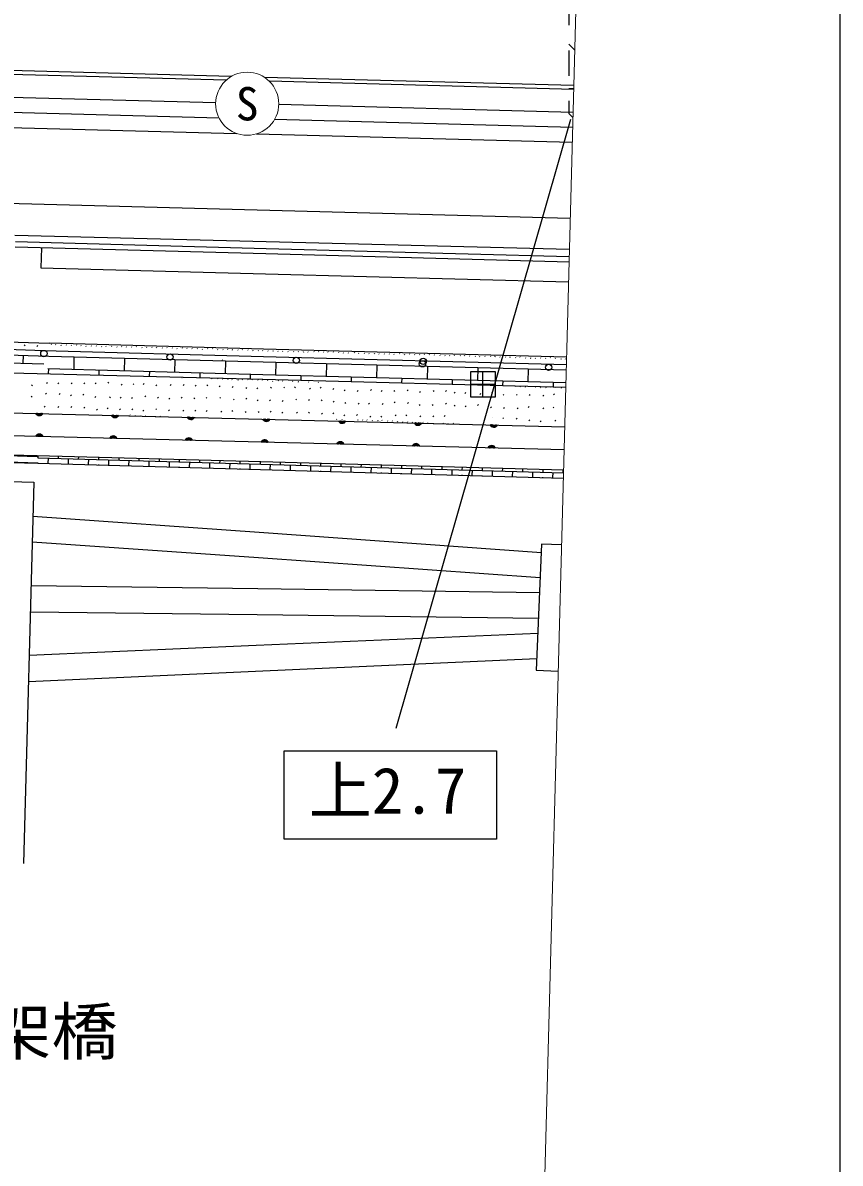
# Model space of a CAD drawing. Units: millimetres, scale not verified. Extents: x 40000 to 680000, y 20000 to 380000.
# Drawn here: x 546626 to 579000, y 240559 to 285723 of the extents above; entities that cross this region are included whole.
import ezdxf
from ezdxf.enums import TextEntityAlignment as Align

# ---------------------------------------------------------------- set-up
doc = ezdxf.new("R2010")
doc.units = ezdxf.units.MM
doc.header["$LTSCALE"] = 1000
for name, color, linetype, lineweight in [('M-BGD', 7, 'Continuous', 25), ('M-BMK-OTRS', 5, 'Continuous', 25), ('M-BMK-ROW', 30, 'Continuous', 25), ('M-STR-HTXT', 7, 'Continuous', 13), ('M-STR-STR1', 1, 'Continuous', 25), ('M-STR-STRC', 7, 'Continuous', 25), ('M-TTL-BAND', 7, 'Continuous', 25)]:
    doc.layers.add(name, color=color, linetype=linetype, lineweight=lineweight)
doc.styles.add('ＭＳ ゴシック', font='')
doc.styles.get('ＭＳ ゴシック').set_extended_font_data('MS Gothic')

msp = doc.modelspace()

# ---------------------------------------------------------------- linework, layer by layer
at = {"layer": 'M-BGD'}
for p, q in [((568246, 286627), (568249, 285627)), ((568485, 284644), (568251, 284877)), ((568252, 284627), (568254, 283627)), ((554263, 282551), (516174, 283566)), ((568256, 283127), (568445, 283128)), ((568420, 282174), (556763, 282485)), ((568257, 282627), (568258, 282127)), ((568414, 281972), (568258, 282127)), ((556268, 277045), (546313, 277299)), ((556261, 276774), (546330, 277044)), ((568275, 276739), (556268, 277045)), ((556256, 276572), (546329, 276840)), ((547367, 276813), (547339, 276024)), ((568262, 276248), (556256, 276572)), ((568267, 276449), (556261, 276774)), ((547339, 276024), (556237, 275786)), ((556237, 275786), (568241, 275466)), ((507521, 273366), (547457, 272222)), ((547672, 273024), (532472, 273459)), ((532458, 272959), (547658, 272524)), ((547473, 272735), (532465, 273209)), ((546710, 272971), (546679, 272932)), ((547215, 272948), (547184, 272909)), ((556163, 272801), (547679, 273030)), ((547747, 272994), (547760, 272980)), ((547924, 272989), (547937, 272975)), ((548138, 272963), (548151, 272948)), ((548343, 272970), (548356, 272955)), ((548545, 272959), (548558, 272945)), ((548751, 272968), (548764, 272953)), ((548921, 272944), (548934, 272930)), ((549116, 272923), (549129, 272909)), ((549331, 272932), (549345, 272917)), ((549536, 272932), (549549, 272918)), ((549741, 272907), (549755, 272892)), ((549915, 272923), (549928, 272909)), ((550145, 272913), (550158, 272899)), ((550352, 272891), (550365, 272876)), ((550530, 272907), (550544, 272892)), ((550715, 272895), (550729, 272880)), ((550927, 272894), (550941, 272880)), ((551115, 272903), (551129, 272888)), ((551346, 272866), (551359, 272851)), ((551527, 272881), (551540, 272867)), ((551738, 272881), (551752, 272867)), ((551914, 272872), (551927, 272857)), ((552141, 272848), (552154, 272834)), ((552331, 272862), (552344, 272847)), ((552547, 272853), (552560, 272838)), ((552724, 272826), (552737, 272811)), ((552934, 272846), (552947, 272831)), ((553118, 272843), (553132, 272828)), ((553314, 272824), (553327, 272809)), ((553529, 272825), (553542, 272811)), ((553725, 272801), (553738, 272786)), ((553941, 272824), (553955, 272809)), ((554135, 272821), (554149, 272807)), ((554738, 272803), (554751, 272788)), ((554911, 272790), (554925, 272776)), ((568162, 272477), (556163, 272801)), ((546640, 272245), (546649, 272553)), ((547464, 272750), (556156, 272513)), ((556150, 272287), (547654, 272513)), ((547658, 272524), (556150, 272296)), ((548653, 272487), (548640, 271987)), ((550653, 272433), (550639, 271933)), ((552652, 272380), (552639, 271880)), ((554336, 272784), (554350, 272769)), ((554527, 272374), (554540, 272360)), ((554545, 272786), (554559, 272772)), ((555137, 272771), (555151, 272757)), ((555314, 272780), (555328, 272765)), ((555532, 272766), (555546, 272752)), ((555723, 272752), (555737, 272737)), ((555949, 272745), (555962, 272730)), ((556120, 272744), (556133, 272729)), ((556120, 272744), (556133, 272729)), ((556120, 272744), (556133, 272729)), ((556156, 272513), (568154, 272186)), ((556334, 272728), (556348, 272713)), ((556534, 272739), (556548, 272724)), ((556721, 272723), (556735, 272708)), ((556911, 272721), (556925, 272706)), ((557128, 272711), (557142, 272696)), ((557348, 272710), (557361, 272695)), ((557537, 272701), (557550, 272687)), ((557726, 272699), (557740, 272684)), ((557919, 272691), (557932, 272676)), ((558147, 272708), (558160, 272693)), ((558341, 272702), (558354, 272687)), ((558531, 272695), (558544, 272680)), ((558712, 272695), (558725, 272680)), ((558919, 272691), (558933, 272677)), ((559131, 272682), (559144, 272667)), ((559319, 272656), (559333, 272642)), ((559511, 272648), (559524, 272633)), ((559746, 272673), (559760, 272659)), ((559922, 272640), (559936, 272626)), ((560147, 272644), (560160, 272630)), ((560331, 272625), (560344, 272610)), ((560540, 272633), (560553, 272618)), ((560727, 272609), (560741, 272594)), ((560934, 272617), (560948, 272602)), ((561140, 272610), (561153, 272595)), ((561319, 272601), (561333, 272586)), ((561546, 272626), (561559, 272611)), ((561734, 272595), (561748, 272580)), ((561944, 272613), (561957, 272598)), ((562141, 272593), (562155, 272578)), ((562332, 272593), (562346, 272579)), ((562524, 272596), (562538, 272581)), ((562718, 272582), (562731, 272567)), ((562921, 272580), (562935, 272566)), ((563146, 272564), (563159, 272550)), ((563341, 272552), (563354, 272537)), ((563524, 272549), (563537, 272535)), ((563716, 272562), (563730, 272547)), ((563944, 272549), (563958, 272535)), ((564110, 272554), (564123, 272539)), ((564313, 272534), (564326, 272519)), ((564540, 272526), (564554, 272511)), ((564718, 272513), (564732, 272498)), ((564922, 272517), (564936, 272502)), ((565145, 272517), (565159, 272503)), ((565314, 272519), (565328, 272504)), ((565520, 272489), (565534, 272475)), ((565740, 272494), (565753, 272479)), ((565908, 272499), (565922, 272484)), ((566145, 272467), (566159, 272453)), ((566310, 272492), (566323, 272477)), ((566538, 272459), (566552, 272444)), ((566727, 272453), (566741, 272438)), ((566916, 272447), (566929, 272432)), ((567126, 272457), (567139, 272442)), ((567323, 272440), (567337, 272425)), ((567514, 272465), (567527, 272450)), ((567712, 272446), (567726, 272432)), ((567930, 272423), (567943, 272408)), ((568106, 272416), (568120, 272401)), ((556138, 271787), (547619, 272014)), ((547640, 272013), (547636, 271840)), ((549640, 271960), (549635, 271788)), ((551639, 271907), (551634, 271735)), ((554651, 272327), (554638, 271827)), ((556150, 272296), (568148, 271974)), ((568148, 271967), (556150, 272287)), ((556650, 272273), (556637, 271774)), ((558650, 272220), (558636, 271720)), ((560649, 272167), (560636, 271667)), ((562648, 272114), (562635, 271614)), ((564648, 272060), (564634, 271561)), ((566647, 272007), (566634, 271507)), ((547569, 271450), (547605, 271484)), ((548019, 271435), (548055, 271469)), ((548542, 271432), (548579, 271466)), ((549045, 271426), (549081, 271460)), ((549494, 271426), (549531, 271460)), ((550002, 271454), (550039, 271489)), ((551392, 271404), (551429, 271439)), ((552522, 271689), (552527, 271684)), ((552753, 271683), (552754, 271682)), ((552928, 271679), (552935, 271671)), ((553638, 271854), (553634, 271682)), ((554111, 271638), (554124, 271623)), ((554345, 271641), (554359, 271626)), ((554540, 271627), (554554, 271613)), ((554740, 271612), (554753, 271597)), ((554909, 271602), (554922, 271587)), ((555145, 271591), (555159, 271576)), ((555312, 271602), (555325, 271587)), ((555532, 271592), (555546, 271578)), ((555637, 271800), (555633, 271630)), ((555709, 271597), (555722, 271582)), ((555939, 271580), (555952, 271565)), ((556110, 271579), (556123, 271564)), ((556110, 271579), (556123, 271564)), ((556110, 271579), (556123, 271564)), ((568135, 271467), (556138, 271787)), ((556312, 271566), (556326, 271551)), ((556510, 271532), (556523, 271517)), ((556746, 271558), (556759, 271543)), ((556909, 271541), (556923, 271526)), ((557307, 271526), (557320, 271512)), ((557525, 271520), (557539, 271505)), ((557637, 271747), (557632, 271577)), ((557936, 271501), (557949, 271486)), ((558328, 271490), (558341, 271476)), ((559636, 271694), (559632, 271525)), ((561635, 271641), (561631, 271472)), ((563635, 271587), (563630, 271420)), ((565634, 271534), (565629, 271367)), ((567633, 271481), (567629, 271315)), ((546997, 271381), (546966, 271342)), ((547529, 271022), (547565, 271056)), ((548070, 271006), (548106, 271040)), ((548514, 270953), (548550, 270988)), ((549009, 270988), (549045, 271022)), ((550527, 271379), (550563, 271414)), ((550990, 271394), (551027, 271428)), ((551897, 271346), (551933, 271380)), ((552461, 271362), (552497, 271396)), ((552983, 271359), (553019, 271393)), ((553450, 271340), (553486, 271375)), ((553923, 271346), (553959, 271381)), ((554404, 271314), (554440, 271349)), ((554921, 271281), (554957, 271316)), ((555466, 271241), (555502, 271276)), ((555899, 271236), (555935, 271270)), ((556444, 271254), (556480, 271289)), ((556961, 271262), (556997, 271296)), ((557395, 271272), (557431, 271306)), ((557978, 271215), (558014, 271249)), ((558408, 271253), (558445, 271288)), ((558911, 271201), (558947, 271236)), ((559356, 271156), (559392, 271190)), ((559872, 271120), (559908, 271155)), ((560395, 271167), (560431, 271202)), ((560823, 271126), (560860, 271161)), ((561327, 271129), (561363, 271164)), ((561846, 271149), (561883, 271184)), ((562341, 271091), (562377, 271125)), ((562885, 271131), (562922, 271166)), ((563370, 271123), (563406, 271158)), ((563713, 271059), (563749, 271093)), ((564138, 271045), (564174, 271079)), ((564729, 271009), (564766, 271043)), ((565190, 271050), (565226, 271085)), ((565531, 271353), (565538, 271346)), ((565646, 270971), (565683, 271006)), ((565927, 271343), (565935, 271335)), ((566131, 271328), (566144, 271313)), ((566175, 270970), (566211, 271004)), ((566327, 271324), (566340, 271310)), ((566525, 271311), (566539, 271296)), ((566691, 270962), (566727, 270996)), ((566755, 271322), (566760, 271317)), ((566926, 271312), (566940, 271297)), ((567116, 271286), (567130, 271272)), ((567339, 271283), (567352, 271268)), ((567532, 271302), (567544, 271288)), ((567642, 270989), (567678, 271023)), ((567738, 271295), (567752, 271280)), ((567943, 271267), (567957, 271252)), ((530867, 270688), (547122, 270255)), ((546986, 270931), (546955, 270892)), ((547476, 270508), (547512, 270542)), ((549478, 270889), (549514, 270923)), ((550066, 270875), (550102, 270909)), ((550487, 270867), (550524, 270902)), ((550937, 270853), (550974, 270887)), ((551465, 270917), (551501, 270951)), ((551966, 270862), (552003, 270896)), ((552407, 270822), (552444, 270857)), ((552902, 270861), (552938, 270895)), ((553409, 270835), (553445, 270870)), ((553884, 270852), (553920, 270886)), ((554424, 270856), (554460, 270890)), ((554964, 270789), (555000, 270824)), ((555463, 270817), (555499, 270851)), ((555910, 270750), (555946, 270785)), ((556396, 270762), (556432, 270797)), ((556898, 270730), (556934, 270765)), ((557435, 270786), (557472, 270821)), ((557938, 270772), (557975, 270807)), ((558452, 270754), (558488, 270788)), ((558917, 270706), (558954, 270741)), ((559386, 270654), (559422, 270688)), ((559911, 270630), (559947, 270664)), ((560321, 270625), (560357, 270659)), ((560860, 270608), (560896, 270642)), ((561334, 270679), (561370, 270713)), ((561867, 270647), (561903, 270682)), ((562325, 270574), (562361, 270609)), ((562837, 270579), (562873, 270613)), ((563371, 270630), (563407, 270664)), ((563720, 270543), (563756, 270577)), ((564145, 270524), (564181, 270559)), ((564634, 270569), (564670, 270603)), ((567226, 270942), (567262, 270977)), ((547122, 270255), (556094, 270029)), ((548014, 270492), (548050, 270527)), ((548531, 270490), (548567, 270524)), ((549042, 270461), (549078, 270496)), ((549544, 270387), (549581, 270422)), ((549969, 270435), (550005, 270470)), ((550460, 270397), (550496, 270432)), ((550868, 270201), (550882, 270186)), ((550941, 270406), (550978, 270440)), ((551064, 270166), (551074, 270155)), ((551256, 270163), (551268, 270150)), ((551385, 270342), (551421, 270376)), ((551470, 270157), (551482, 270145)), ((551681, 270147), (551688, 270139)), ((551868, 270141), (551874, 270135)), ((551890, 270404), (551926, 270438)), ((552057, 270146), (552071, 270131)), ((552396, 270356), (552432, 270391)), ((552866, 270112), (552867, 270110)), ((552963, 270349), (553000, 270383)), ((553436, 270346), (553473, 270381)), ((553894, 270332), (553930, 270367)), ((554466, 270313), (554502, 270348)), ((554908, 270338), (554944, 270373)), ((555437, 270301), (555473, 270335)), ((555951, 270301), (555987, 270335)), ((556420, 270302), (556456, 270336)), ((556887, 270270), (556923, 270305)), ((557463, 270272), (557499, 270306)), ((557949, 270264), (557985, 270299)), ((558458, 270230), (558494, 270264)), ((558905, 270241), (558941, 270275)), ((559339, 270168), (559376, 270202)), ((559847, 270174), (559884, 270208)), ((560371, 270105), (560407, 270139)), ((560815, 270104), (560851, 270139)), ((561372, 270166), (561408, 270201)), ((561806, 270156), (561842, 270191)), ((562356, 270123), (562393, 270157)), ((562867, 270126), (562903, 270160)), ((563321, 270136), (563357, 270170)), ((565149, 270476), (565185, 270510)), ((565229, 270081), (565233, 270084)), ((565665, 270456), (565701, 270491)), ((566207, 270445), (566243, 270479)), ((566641, 270488), (566677, 270523)), ((567220, 270438), (567256, 270473)), ((567627, 270468), (567663, 270502)), ((556095, 270029), (568089, 269728)), ((559053, 270030), (559067, 270015)), ((559265, 270012), (559278, 269998)), ((559881, 270006), (559895, 269991)), ((560083, 269995), (560097, 269981)), ((560251, 270003), (560264, 269989)), ((560465, 269976), (560478, 269961)), ((560674, 269980), (560687, 269966)), ((560852, 269981), (560865, 269967)), ((561074, 269965), (561087, 269951)), ((561250, 269962), (561264, 269948)), ((561456, 269940), (561469, 269925)), ((561666, 269918), (561679, 269903)), ((561863, 269918), (561877, 269903)), ((562048, 269906), (562062, 269891)), ((562279, 269891), (562293, 269877)), ((562473, 269908), (562487, 269893)), ((562649, 269876), (562659, 269866)), ((562881, 269863), (562884, 269860)), ((563256, 269865), (563269, 269850)), ((563269, 269850), (563269, 269850)), ((563459, 269851), (563465, 269846)), ((563667, 269864), (563680, 269849)), ((563842, 269838), (563844, 269836)), ((565635, 270049), (565661, 270074)), ((566164, 270032), (566200, 270066)), ((566673, 269966), (566704, 269996)), ((567118, 269931), (567154, 269965)), ((567694, 269955), (567731, 269990)), ((547226, 269338), (538908, 269569)), ((556072, 269112), (547226, 269338)), ((523640, 268875), (547216, 268282)), ((547190, 268579), (530757, 268995)), ((547194, 268533), (539928, 268754)), ((568064, 268807), (556072, 269112)), ((547216, 268282), (536606, 268604)), ((556053, 268336), (547190, 268579)), ((547215, 268494), (556050, 268243)), ((547216, 268282), (556045, 268032)), ((547232, 268283), (547232, 268294)), ((547238, 268494), (547240, 268579)), ((547632, 268282), (547638, 268482)), ((548038, 268471), (548040, 268557)), ((548432, 268260), (548437, 268460)), ((548837, 268448), (548840, 268535)), ((549231, 268237), (549237, 268437)), ((549637, 268425), (549639, 268513)), ((550031, 268214), (550037, 268414)), ((550437, 268403), (550439, 268491)), ((550831, 268191), (550836, 268391)), ((551236, 268380), (551239, 268469)), ((551630, 268169), (551636, 268369)), ((552036, 268357), (552039, 268447)), ((552430, 268146), (552436, 268346)), ((552836, 268335), (552838, 268426)), ((553230, 268123), (553235, 268323)), ((553635, 268312), (553638, 268404)), ((554029, 268101), (554035, 268300)), ((554435, 268289), (554438, 268382)), ((554829, 268078), (554835, 268278)), ((555235, 268266), (555237, 268360)), ((556034, 268244), (556037, 268338)), ((556034, 268244), (556037, 268338)), ((556034, 268244), (556037, 268338)), ((568043, 268006), (556053, 268336)), ((556834, 268221), (556837, 268316)), ((557634, 268198), (557636, 268294)), ((548032, 268260), (548032, 268271)), ((548831, 268238), (548832, 268248)), ((549631, 268215), (549631, 268226)), ((550431, 268192), (550431, 268203)), ((551230, 268170), (551231, 268180)), ((552030, 268147), (552030, 268157)), ((552830, 268124), (552830, 268135)), ((553629, 268101), (553630, 268112)), ((554429, 268079), (554429, 268089)), ((555229, 268056), (555229, 268066)), ((555629, 268055), (555634, 268255)), ((556028, 268033), (556029, 268044)), ((556028, 268033), (556029, 268044)), ((556028, 268033), (556029, 268044)), ((556045, 268032), (568034, 267693)), ((556050, 268243), (568040, 267902)), ((556428, 268032), (556434, 268232)), ((556828, 268010), (556828, 268021)), ((557228, 268010), (557234, 268210)), ((557628, 267988), (557628, 267998)), ((558028, 267987), (558034, 268187)), ((558427, 267965), (558428, 267976)), ((558433, 268175), (558436, 268272)), ((558828, 267964), (558833, 268164)), ((559227, 267942), (559227, 267953)), ((559233, 268153), (559236, 268250)), ((559627, 267941), (559633, 268141)), ((560027, 267920), (560027, 267930)), ((560033, 268130), (560035, 268228)), ((560427, 267919), (560433, 268119)), ((560826, 267897), (560827, 267907)), ((560832, 268107), (560835, 268207)), ((561227, 267896), (561232, 268096)), ((561626, 267874), (561626, 267885)), ((561632, 268085), (561635, 268185)), ((562026, 267873), (562032, 268073)), ((562426, 267851), (562426, 267862)), ((562432, 268062), (562435, 268163)), ((562826, 267851), (562832, 268050)), ((563225, 267829), (563226, 267839)), ((563231, 268039), (563234, 268141)), ((563626, 267828), (563631, 268028)), ((564031, 268016), (564034, 268119)), ((564425, 267805), (564431, 268005)), ((564831, 267994), (564834, 268097)), ((565225, 267782), (565231, 267982)), ((565630, 267971), (565633, 268075)), ((566025, 267760), (566030, 267960)), ((566430, 267948), (566433, 268053)), ((566824, 267737), (566830, 267937)), ((567230, 267925), (567233, 268031)), ((567624, 267714), (567630, 267914)), ((568029, 267903), (568032, 268009)), ((544463, 267608), (547058, 267537)), ((547066, 267537), (546648, 252433)), ((564025, 267806), (564025, 267816)), ((564825, 267783), (564825, 267794)), ((565624, 267760), (565625, 267771)), ((566424, 267738), (566424, 267748)), ((567224, 267715), (567224, 267726)), ((568023, 267692), (568024, 267703)), ((555984, 265536), (547028, 266177)), ((555959, 264529), (546999, 265156)), ((567171, 264736), (555984, 265536)), ((567175, 265071), (566964, 260080)), ((567964, 265054), (567175, 265071)), ((567118, 263748), (555959, 264529)), ((555928, 263300), (546960, 263426)), ((567089, 263144), (555928, 263300)), ((555903, 262270), (546928, 262386)), ((567047, 262126), (555903, 262270)), ((567033, 261538), (555873, 261056)), ((555873, 261056), (546878, 260667)), ((566979, 260533), (555848, 260032)), ((555848, 260032), (546845, 259627)), ((566964, 260080), (567831, 260043))]:
    msp.add_line(p, q, dxfattribs=at)
for centre in [(547460, 272625), (552458, 272489), (557457, 272353), (562455, 272217), (562482, 272313), (567453, 272080)]:
    msp.add_circle(centre, 125, dxfattribs=at)
for centre, radius, start, end in [((547281, 270327), 162, 201.1701, 335.9304), ((547281, 270330), 146, 205.3352, 331.7652), ((547281, 270335), 131, 211.3293, 325.7712), ((547282, 270345), 121, 220.6253, 316.4752), ((547283, 270377), 132, 236.6594, 300.441), ((550280, 270251), 162, 201.1701, 335.9304), ((550280, 270254), 146, 205.3352, 331.7652), ((550280, 270259), 131, 211.3293, 325.7712), ((550281, 270269), 121, 220.6253, 316.4752), ((550282, 270301), 132, 236.6594, 300.441), ((553279, 270175), 162, 201.1701, 335.9304), ((553279, 270178), 146, 205.3352, 331.7652), ((553280, 270183), 131, 211.3293, 325.7712), ((553280, 270194), 121, 220.6253, 316.4752), ((553281, 270225), 132, 236.6594, 300.441), ((556278, 270099), 162, 201.1701, 335.9304), ((556278, 270102), 146, 205.3352, 331.7652), ((556279, 270107), 131, 211.3293, 325.7712), ((556279, 270118), 121, 220.6253, 316.4752), ((556280, 270149), 132, 236.6594, 300.441), ((559277, 270023), 162, 201.1701, 335.9304), ((559277, 270026), 146, 205.3352, 331.7652), ((559278, 270031), 131, 211.3293, 325.7712), ((559278, 270042), 121, 220.6253, 316.4752), ((559279, 270073), 132, 236.6594, 300.441), ((562276, 269947), 162, 201.1701, 335.9304), ((562277, 269950), 146, 205.3352, 331.7652), ((562277, 269955), 131, 211.3293, 325.7712), ((562277, 269966), 121, 220.6253, 316.4752), ((562278, 269997), 132, 236.6594, 300.441), ((565275, 269871), 162, 201.1701, 335.9304), ((565276, 269874), 146, 205.3352, 331.7652), ((565276, 269880), 131, 211.3293, 325.7712), ((565276, 269890), 121, 220.6253, 316.4752), ((565277, 269921), 132, 236.6594, 300.441), ((547277, 269275), 162, 21.1663, 155.9266), ((547277, 269272), 146, 25.3314, 151.7614), ((547277, 269267), 131, 31.3255, 145.7674), ((547276, 269256), 121, 40.6215, 136.4714), ((547275, 269225), 132, 56.6557, 120.4372), ((550203, 269198), 162, 21.1663, 155.9266), ((550202, 269195), 146, 25.3314, 151.7614), ((550202, 269190), 131, 31.3255, 145.7674), ((550202, 269179), 121, 40.6215, 136.4714), ((550201, 269148), 132, 56.6557, 120.4372), ((553202, 269122), 162, 21.1663, 155.9266), ((553201, 269119), 146, 25.3314, 151.7614), ((553201, 269114), 131, 31.3255, 145.7674), ((553201, 269103), 121, 40.6215, 136.4714), ((553200, 269072), 132, 56.6557, 120.4372), ((556201, 269046), 162, 21.1663, 141.8964), ((556201, 269043), 146, 25.3314, 151.7614), ((556201, 269046), 162, 141.8964, 155.9266), ((556201, 269046), 162, 141.8964, 155.9266), ((556200, 269038), 131, 31.3255, 145.7674), ((556200, 269027), 121, 40.6215, 136.4714), ((556199, 268996), 132, 56.6557, 120.4372), ((559200, 268970), 162, 21.1663, 155.9266), ((559200, 268967), 146, 25.3314, 151.7614), ((559199, 268962), 131, 31.3255, 145.7674), ((559199, 268951), 121, 40.6215, 136.4714), ((559198, 268920), 132, 56.6557, 120.4372), ((562199, 268894), 162, 21.1663, 155.9266), ((562199, 268891), 146, 25.3314, 151.7614), ((562198, 268886), 131, 31.3255, 145.7674), ((562198, 268875), 121, 40.6215, 136.4714), ((562197, 268844), 132, 56.6557, 120.4372), ((565198, 268818), 162, 21.1663, 155.9266), ((565198, 268815), 146, 25.3314, 151.7614), ((565197, 268809), 131, 31.3255, 145.7674), ((565197, 268799), 121, 40.6215, 136.4714), ((565196, 268768), 132, 56.6557, 120.4372), ((568197, 268742), 162, 144.2442, 155.9266)]:
    msp.add_arc(centre, radius, start, end, dxfattribs=at)
at = {"layer": 'M-BMK-OTRS'}
for p, q in [((547191, 271822), (531203, 272246)), ((556133, 271590), (547191, 271822)), ((568130, 271280), (556133, 271590))]:
    msp.add_line(p, q, dxfattribs=at)
at = {"layer": 'M-BMK-ROW'}
for p, q in [((565351, 271904), (564351, 271904)), ((564351, 271904), (564351, 270904)), ((564851, 270904), (564851, 271904)), ((565351, 270904), (565351, 271904)), ((565351, 271404), (564351, 271404)), ((564351, 270904), (565351, 270904))]:
    msp.add_line(p, q, dxfattribs=at)
at = {"layer": 'M-STR-HTXT'}
msp.add_line((566637, 215125), (569996, 341472), dxfattribs=at)
msp.add_circle((555513, 282518), 1250, dxfattribs=at)
at = {"layer": 'M-STR-STR1'}
for p, q in [((554401, 281948), (516005, 282970)), ((568404, 281575), (556593, 281889))]:
    msp.add_line(p, q, dxfattribs=at)
at = {"layer": 'M-STR-STRC'}
for p, q in [((554881, 283596), (515616, 284640)), ((554682, 283452), (515806, 284485)), ((568448, 283236), (556202, 283561)), ((568444, 283086), (556393, 283406)), ((561410, 257788), (568335, 281912)), ((555875, 281322), (568388, 280991)), ((556983, 253386), (556983, 256886)), ((556983, 256886), (565383, 256886)), ((565383, 256886), (565383, 253386)), ((565383, 253386), (556983, 253386))]:
    msp.add_line(p, q, dxfattribs=at)
for points in [[(515256, 282394), (543574, 281646), (555088, 281342)], [(507548, 279596), (543495, 278647), (568308, 277992)]]:
    msp.add_lwpolyline(points, dxfattribs=at)
at = {"layer": 'M-TTL-BAND'}
msp.add_line((579000, 20000), (579000, 370000), dxfattribs=at)

# ---------------------------------------------------------------- texts
at = {"layer": 'M-STR-HTXT', "style": 'ＭＳ ゴシック'}
msp.add_text('S', height=1320, dxfattribs=at).set_placement((555513, 282518), align=Align.MIDDLE_CENTER)
at = {"layer": 'M-STR-HTXT', "style": 'ＭＳ ゴシック', "width": 1.05}
msp.add_text('橋名\u3000\u3000\u3000厚南第4高架橋', height=1833, dxfattribs=at).set_placement((520201, 245777), align=Align.MIDDLE_LEFT)
at = {"layer": 'M-STR-STRC', "style": 'ＭＳ ゴシック'}
msp.add_text('上2.7', height=1833, dxfattribs=at).set_placement((561070, 253849), align=Align.BOTTOM_CENTER)

doc.saveas('drawing.dxf')
